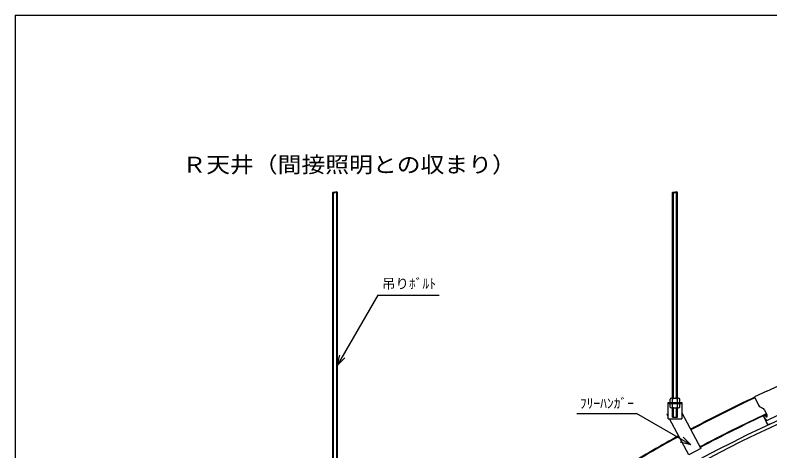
# Model space of a CAD drawing. Units: millimetres, scale not verified. Extents: x -1375 to 1375, y -973 to 950.
# Drawn here: x -1375 to 19, y 146 to 950 of the extents above; entities that cross this region are included whole.
import ezdxf
from ezdxf.enums import TextEntityAlignment as Align

# ---------------------------------------------------------------- set-up
doc = ezdxf.new("R2010")
doc.units = ezdxf.units.MM
doc.header["$LTSCALE"] = 10
for name, color, linetype in [('1-1_中線', 7, 'Continuous'), ('1-2_太線１', 2, 'Continuous'), ('1-3_太線２', 3, 'Continuous'), ('1-6_文字', 4, 'Continuous'), ('1-8_隠線', 4, 'Continuous'), ('1-B_太線１', 7, 'Continuous'), ('F-3_太線２', 7, 'Continuous')]:
    doc.layers.add(name, color=color, linetype=linetype)
doc.styles.add('ＭＳ ゴシック', font='')
doc.styles.get('ＭＳ ゴシック').set_extended_font_data('MS Gothic')

msp = doc.modelspace()

# ---------------------------------------------------------------- linework, layer by layer
at = {"layer": '1-1_中線'}
for p, q in [((1.2, 227.03), (6.62, 224.34)), ((10.01, 210.99), (8.28, 210.2)), ((11.02, 204.19), (8.28, 210.2)), ((9.41, 221.45), (13.47, 212.57)), ((11.33, 210.49), (11.83, 209.4)), ((14.38, 210.56), (13.47, 212.57)), ((14.99, 202.71), (34.28, 211.51))]:
    msp.add_line(p, q, dxfattribs=at)
for points in [[(13.9, 256.18), (36.65, 266.56), (43.9, 250.66)], [(13.9, 256.18), (-8.84, 245.8), (-1.59, 229.91)]]:
    msp.add_lwpolyline(points, dxfattribs=at)
for centre, radius, start, end in [((1053.99, -2023.57), 2448.1, 90, 134.03076), ((1053.99, -2023.57), 2442.1, 90, 133.38322), ((1053.99, -2023.57), 2505.1, 115.09573, 118.13448), ((1053.99, -2023.57), 2503.9, 115.09601, 118.13443), ((3.87, 232.4), 6, 204.52393, 243.61779), ((3.95, 218.96), 6, 24.52393, 63.61779), ((1053.99, -2023.57), 2468.3, 114.95337, 118.13297), ((1053.99, -2023.57), 2467.1, 114.95358, 118.13292), ((10.42, 210.08), 1, 24.52393, 114.52393), ((13.11, 209.98), 1.4, 204.52393, 24.52393), ((13.75, 205.44), 3, 204.52393, 294.52393), ((1053.99, -2023.57), 2505.1, 118.70628, 121.23804), ((1053.99, -2023.57), 2503.9, 118.7065, 121.2379)]:
    msp.add_arc(centre, radius, start, end, dxfattribs=at)
at = {"layer": '1-2_太線１'}
for p, q in [((7.67, 209.7), (14.69, 194.22)), ((15.15, 194.43), (8.13, 209.91)), ((10.9, 212.27), (8.17, 211.03)), ((11.11, 211.81), (8.38, 210.57)), ((12.6, 209.74), (11.77, 211.56)), ((13.05, 209.95), (12.23, 211.77)), ((12.6, 209.74), (13.05, 209.95)), ((15.81, 194.18), (19.07, 195.67)), ((19.28, 195.21), (16.02, 193.72))]:
    msp.add_line(p, q, dxfattribs=at)
for centre, radius, start, end in [((8.58, 210.12), 1, 114.38091, 204.38091), ((8.58, 210.12), 0.5, 114.38091, 204.38091), ((11.32, 211.36), 1, 24.38091, 114.38091), ((11.32, 211.36), 0.5, 24.38091, 114.38091), ((18.86, 196.12), 0.5, 294.52392, 339.52392), ((18.86, 196.12), 1, 294.52393, 339.52393), ((15.6, 194.63), 1, 204.38091, 296.90492), ((15.6, 194.63), 0.5, 204.38091, 296.90492)]:
    msp.add_arc(centre, radius, start, end, dxfattribs=at)
at = {"layer": '1-3_太線２', "color": 7}
for p, q in [((-165.01, 235.13), (-165.01, 241.57)), ((-162.76, 243.07), (-149.26, 243.07)), ((-160.51, 235.13), (-160.51, 241.57)), ((-151.51, 235.13), (-151.51, 241.57)), ((-147.01, 235.13), (-147.01, 241.57)), ((-165.01, 235.13), (-147.01, 235.13)), ((-165.01, 233.13), (-147.01, 233.13)), ((-165.01, 226.69), (-165.01, 233.13)), ((-162.76, 225.19), (-149.26, 225.19)), ((-160.51, 226.69), (-160.51, 233.13)), ((-151.51, 226.69), (-151.51, 233.13)), ((-147.01, 226.69), (-147.01, 233.13))]:
    msp.add_line(p, q, dxfattribs=at)
for centre, radius, start, end in [((-162.72, 240.63), 2.46, 22.47382, 157.52618), ((-156.01, 235.57), 7.5, 53.12245, 126.87755), ((-149.26, 240.63), 2.44, 22.61986, 157.38014), ((-162.72, 227.63), 2.46, 202.47382, 337.52618), ((-156.01, 232.69), 7.5, 233.12245, 306.87755), ((-149.26, 227.63), 2.44, 202.61986, 337.38014)]:
    msp.add_arc(centre, radius, start, end, dxfattribs=at)
at = {"layer": '1-6_文字'}
for p, q in [((-705.31, 433.28), (-780.42, 303.18)), ((-705.31, 433.28), (-591.85, 433.28)), ((-780.42, 303.18), (-775.25, 322.5)), ((-780.42, 303.18), (-766.28, 317.33)), ((-337.11, 214.74), (-227.21, 214.74)), ((-126.92, 156.84), (-227.21, 214.74)), ((-126.92, 156.84), (-141.06, 170.98)), ((-126.92, 156.84), (-146.24, 162.02))]:
    msp.add_line(p, q, dxfattribs=at)
at = {"layer": '1-8_隠線'}
for p, q in [((-788.44, -331.03), (-788.44, 622.91)), ((-786.94, -331.03), (-786.94, 621.97)), ((-780.94, -331.03), (-780.94, 623.85)), ((-779.44, -331.03), (-779.44, 622.91)), ((-160.51, 243.07), (-160.51, 622.91)), ((-159.01, 243.07), (-159.01, 621.97)), ((-153.01, 243.07), (-153.01, 623.85)), ((-151.51, 243.07), (-151.51, 622.91)), ((-160.51, 208.13), (-160.51, 225.19)), ((-159.01, 208.13), (-159.01, 225.19)), ((-153.01, 208.13), (-153.01, 225.19)), ((-151.51, 208.13), (-151.51, 225.19)), ((-160.51, 208.13), (-151.51, 208.13))]:
    msp.add_line(p, q, dxfattribs=at)
for centre in [(-786.19, 622.91), (-158.26, 622.91)]:
    msp.add_ellipse(centre, major_axis=(-2.25, 0), ratio=0.444444, dxfattribs=at)
for centre in [(-781.69, 622.91), (-153.76, 622.91)]:
    msp.add_ellipse(centre, major_axis=(-2.25, 0), ratio=0.444444, start_param=3.1415927, end_param=6.2831853, dxfattribs=at)
at = {"layer": '1-B_太線１'}
for p, q in [((-168.51, 235.13), (-143.51, 235.13)), ((-168.51, 205.13), (-168.51, 235.13)), ((-168.51, 233.13), (-143.51, 233.13)), ((-143.51, 235.13), (-143.51, 205.13)), ((-143.51, 215.77), (-108.33, 150.27)), ((-168.51, 205.13), (-143.51, 205.13))]:
    msp.add_line(p, q, dxfattribs=at)
for points in [[(-168.51, 209.49), (-170.57, 213.32), (-168.51, 214.43)], [(-108.33, 150.27), (-130.35, 138.44), (-166.17, 205.13)]]:
    msp.add_lwpolyline(points, dxfattribs=at)
at = {"layer": 'F-3_太線２', "color": 3}
for q in [(1374.67, 950.5), (-1375.33, -949.5)]:
    msp.add_line((-1375.33, 950.5), q, dxfattribs=at)

# ---------------------------------------------------------------- texts
at = {"layer": '1-6_文字', "color": 3, "style": 'ＭＳ ゴシック', "width": 1.1}
msp.add_text('Ｒ天井（間接照明との収まり）', height=29.33, dxfattribs=at).set_placement((-1066.26, 650.88), align=Align.BOTTOM_LEFT)
at = {"layer": '1-6_文字', "style": 'ＭＳ ゴシック'}
for s, p in [('吊りﾎﾞﾙﾄ', (-697.65, 439.95)), ('ﾌﾘｰﾊﾝｶﾞｰ', (-331.83, 218.94))]:
    msp.add_text(s, height=18.33, dxfattribs=at).set_placement(p, align=Align.BOTTOM_LEFT)

doc.saveas('drawing.dxf')
